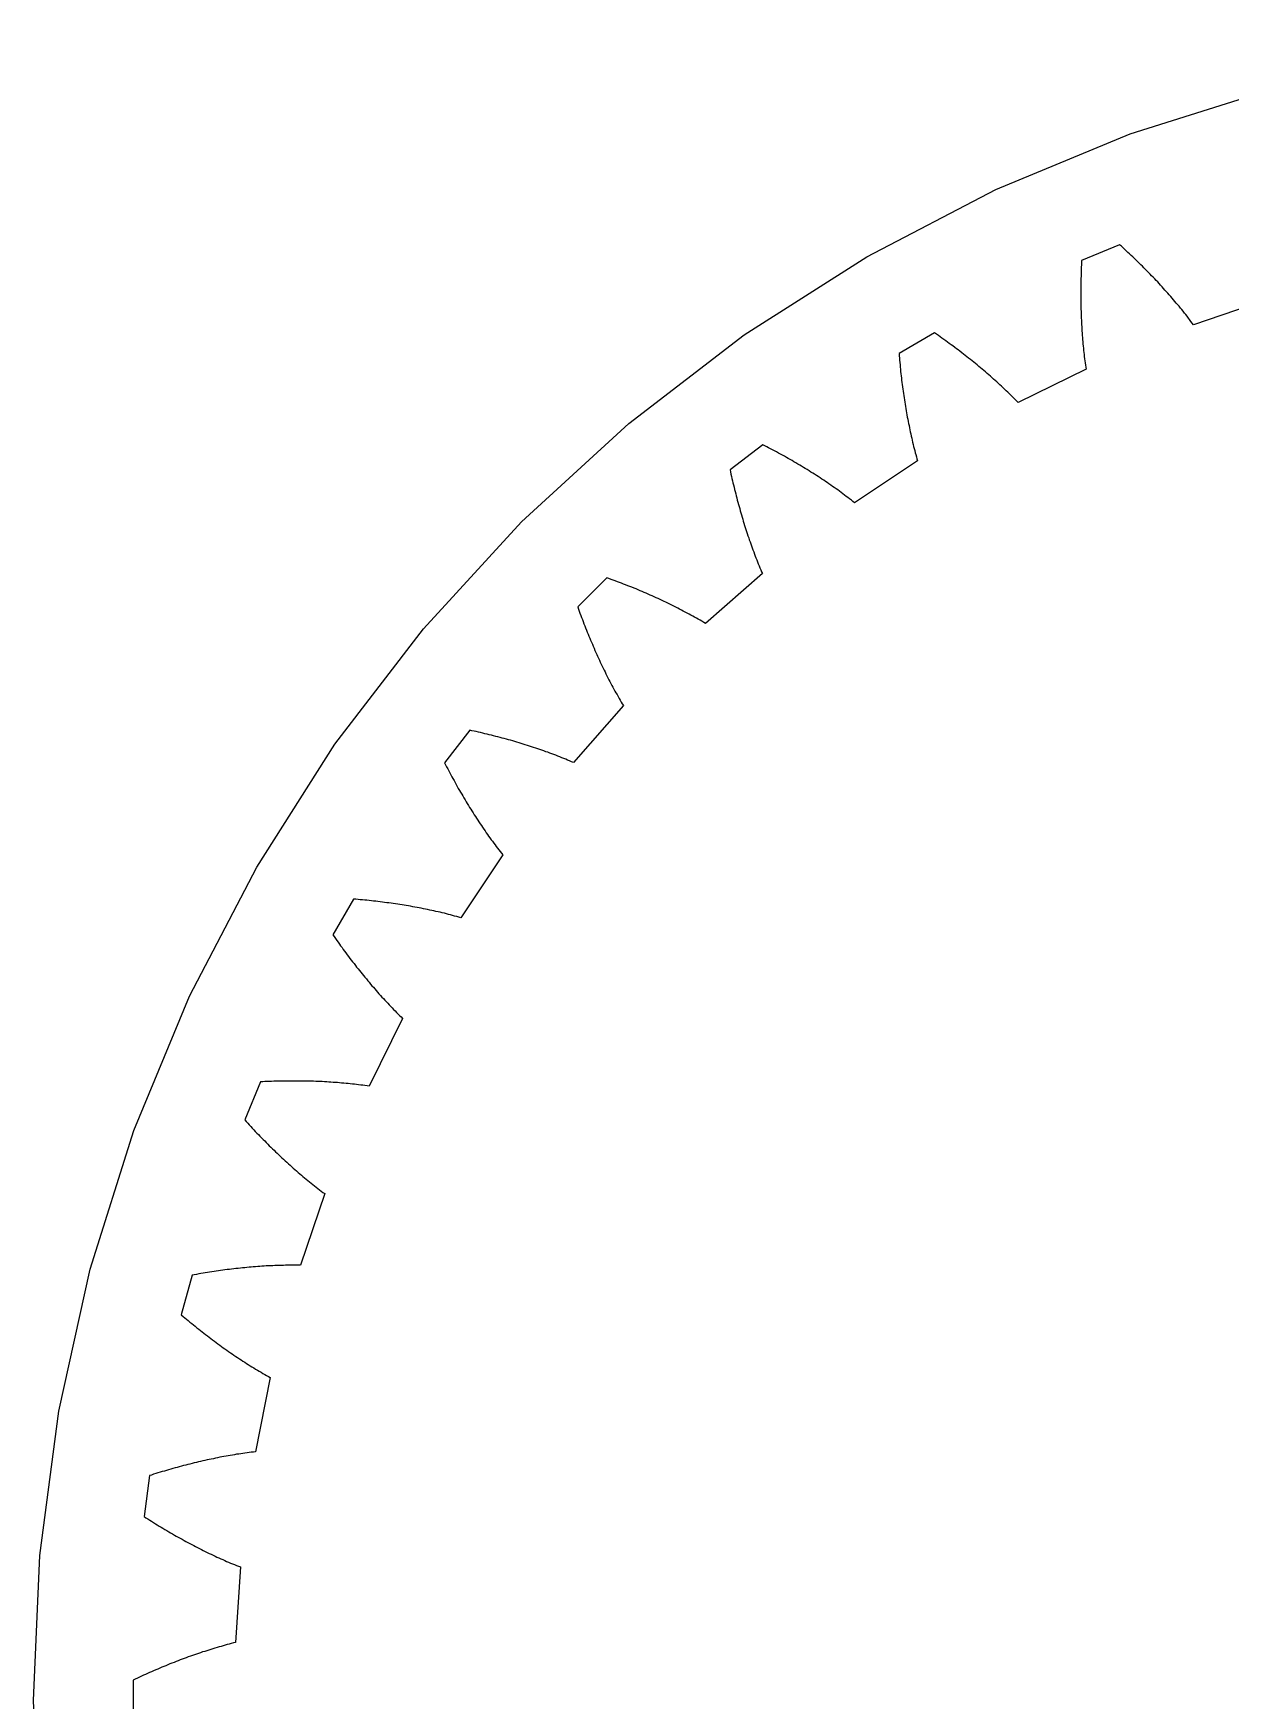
# Model space of a CAD drawing. Extents: x 4 to 271, y 3 to 271.
# Drawn here: x 4 to 100, y 137 to 270.6 of the extents above; entities that cross this region are included whole.
import ezdxf

# ---------------------------------------------------------------- set-up
doc = ezdxf.new("R2010")
doc.units = 0

msp = doc.modelspace()

# ---------------------------------------------------------------- linework, layer by layer
at = {"layer": '1'}
for points in [[(4.51, 125.36), (4, 137), (4.51, 148.64), (6.03, 160.2), (8.55, 171.58), (12.06, 182.69), (16.52, 193.46), (21.9, 203.8), (28.16, 213.63), (35.26, 222.88), (43.13, 231.47), (51.72, 239.34), (60.97, 246.44), (70.8, 252.7), (81.14, 258.08), (91.91, 262.54), (103.02, 266.05), (114.4, 268.57), (125.96, 270.09), (137.6, 270.6), (137.6, 270.6)], [(102.71, 249.2), (96.97, 247.25), (96.87, 247.39), (96.77, 247.52), (96.67, 247.66), (96.57, 247.79), (96.46, 247.93), (96.36, 248.06), (96.25, 248.19), (96.14, 248.33), (96.04, 248.46), (95.93, 248.59), (95.82, 248.73), (95.71, 248.86), (95.6, 248.99), (95.49, 249.12), (95.38, 249.25), (95.27, 249.38), (95.15, 249.51), (95.04, 249.64), (94.93, 249.77), (94.81, 249.9), (94.69, 250.03), (94.58, 250.16), (94.46, 250.29), (94.34, 250.42), (94.22, 250.55), (94.11, 250.68), (93.99, 250.8), (93.87, 250.93), (93.74, 251.06), (93.62, 251.18), (93.5, 251.31), (93.38, 251.44), (93.25, 251.56), (93.13, 251.69), (93.01, 251.81), (92.88, 251.94), (92.75, 252.06), (92.63, 252.19), (92.5, 252.31), (92.37, 252.44), (92.24, 252.56), (92.12, 252.68), (91.99, 252.81), (91.86, 252.93), (91.73, 253.05), (91.59, 253.17), (91.46, 253.3), (91.33, 253.42), (91.2, 253.54), (91.06, 253.66), (88.01, 252.4), (88.01, 252.22), (88, 252.04), (87.99, 251.86), (87.98, 251.68), (87.98, 251.5), (87.97, 251.32), (87.97, 251.14), (87.96, 250.96), (87.96, 250.78), (87.95, 250.61), (87.95, 250.43), (87.95, 250.25), (87.95, 250.07), (87.95, 249.9), (87.95, 249.72), (87.95, 249.54), (87.95, 249.37), (87.95, 249.19), (87.95, 249.01), (87.96, 248.84), (87.96, 248.66), (87.96, 248.49), (87.97, 248.31), (87.97, 248.14), (87.98, 247.96), (87.99, 247.79), (88, 247.61), (88, 247.44), (88.01, 247.27), (88.02, 247.09), (88.03, 246.92), (88.04, 246.75), (88.06, 246.57), (88.07, 246.4), (88.08, 246.23), (88.09, 246.06), (88.11, 245.89), (88.12, 245.72), (88.14, 245.54), (88.16, 245.37), (88.17, 245.2), (88.19, 245.03), (88.21, 244.86), (88.23, 244.7), (88.25, 244.53), (88.27, 244.36), (88.29, 244.19), (88.32, 244.02), (88.34, 243.85), (88.37, 243.69), (82.93, 241.01), (82.81, 241.13), (82.69, 241.25), (82.58, 241.37), (82.46, 241.49), (82.33, 241.61), (82.21, 241.73), (82.09, 241.85), (81.97, 241.96), (81.84, 242.08), (81.72, 242.2), (81.59, 242.32), (81.47, 242.43), (81.34, 242.55), (81.22, 242.67), (81.09, 242.78), (80.96, 242.9), (80.83, 243.01), (80.7, 243.12), (80.57, 243.24), (80.44, 243.35), (80.31, 243.47), (80.18, 243.58), (80.04, 243.69), (79.91, 243.8), (79.77, 243.91), (79.64, 244.03), (79.5, 244.14), (79.37, 244.25), (79.23, 244.36), (79.1, 244.47), (78.96, 244.58), (78.82, 244.69), (78.68, 244.79), (78.54, 244.9), (78.4, 245.01), (78.26, 245.12), (78.12, 245.23), (77.98, 245.33), (77.84, 245.44), (77.69, 245.55), (77.55, 245.65), (77.41, 245.76), (77.26, 245.86), (77.12, 245.97), (76.97, 246.07), (76.82, 246.18), (76.68, 246.28), (76.53, 246.38), (76.38, 246.49), (76.23, 246.59), (73.38, 244.94), (73.39, 244.76), (73.41, 244.58), (73.42, 244.4), (73.44, 244.22), (73.46, 244.04), (73.47, 243.86), (73.49, 243.69), (73.51, 243.51), (73.53, 243.33), (73.55, 243.15), (73.57, 242.98), (73.59, 242.8), (73.61, 242.62), (73.64, 242.45), (73.66, 242.27), (73.68, 242.1), (73.71, 241.92), (73.73, 241.75), (73.76, 241.57), (73.78, 241.4), (73.81, 241.23), (73.84, 241.05), (73.86, 240.88), (73.89, 240.71), (73.92, 240.54), (73.95, 240.36), (73.98, 240.19), (74.01, 240.02), (74.04, 239.85), (74.08, 239.68), (74.11, 239.51), (74.14, 239.34), (74.18, 239.17), (74.21, 239), (74.25, 238.83), (74.28, 238.66), (74.32, 238.5), (74.36, 238.33), (74.4, 238.16), (74.43, 237.99), (74.47, 237.83), (74.51, 237.66), (74.55, 237.5), (74.6, 237.33), (74.64, 237.17), (74.68, 237), (74.73, 236.84), (74.77, 236.67), (74.82, 236.51), (74.86, 236.35), (69.82, 232.98), (69.69, 233.09), (69.56, 233.19), (69.42, 233.29), (69.29, 233.4), (69.15, 233.5), (69.02, 233.6), (68.88, 233.7), (68.74, 233.81), (68.61, 233.91), (68.47, 234.01), (68.33, 234.11), (68.19, 234.2), (68.05, 234.3), (67.91, 234.4), (67.76, 234.5), (67.62, 234.6), (67.48, 234.69), (67.34, 234.79), (67.19, 234.89), (67.05, 234.98), (66.9, 235.08), (66.76, 235.17), (66.61, 235.27), (66.46, 235.36), (66.31, 235.45), (66.17, 235.54), (66.02, 235.64), (65.87, 235.73), (65.72, 235.82), (65.57, 235.91), (65.42, 236), (65.27, 236.09), (65.11, 236.18), (64.96, 236.27), (64.81, 236.36), (64.66, 236.45), (64.5, 236.54), (64.35, 236.62), (64.19, 236.71), (64.04, 236.8), (63.88, 236.88), (63.72, 236.97), (63.57, 237.06), (63.41, 237.14), (63.25, 237.22), (63.09, 237.31), (62.93, 237.39), (62.78, 237.48), (62.62, 237.56), (62.46, 237.64), (59.84, 235.63), (59.88, 235.46), (59.91, 235.28), (59.95, 235.1), (59.99, 234.93), (60.03, 234.75), (60.07, 234.58), (60.12, 234.41), (60.16, 234.23), (60.2, 234.06), (60.24, 233.89), (60.29, 233.71), (60.33, 233.54), (60.37, 233.37), (60.42, 233.2), (60.47, 233.03), (60.51, 232.86), (60.56, 232.69), (60.61, 232.52), (60.65, 232.35), (60.7, 232.18), (60.75, 232.01), (60.8, 231.84), (60.85, 231.67), (60.9, 231.5), (60.95, 231.34), (61, 231.17), (61.06, 231), (61.11, 230.84), (61.16, 230.67), (61.22, 230.51), (61.27, 230.34), (61.33, 230.18), (61.38, 230.02), (61.44, 229.85), (61.5, 229.69), (61.56, 229.53), (61.61, 229.37), (61.67, 229.21), (61.73, 229.05), (61.79, 228.88), (61.85, 228.72), (61.91, 228.57), (61.98, 228.41), (62.04, 228.25), (62.1, 228.09), (62.17, 227.93), (62.23, 227.78), (62.3, 227.62), (62.36, 227.46), (62.43, 227.31), (57.87, 223.31), (57.73, 223.4), (57.58, 223.49), (57.44, 223.57), (57.29, 223.66), (57.14, 223.74), (56.99, 223.82), (56.85, 223.91), (56.7, 223.99), (56.55, 224.07), (56.4, 224.15), (56.25, 224.23), (56.09, 224.31), (55.94, 224.39), (55.79, 224.47), (55.64, 224.55), (55.48, 224.63), (55.33, 224.71), (55.17, 224.78), (55.02, 224.86), (54.86, 224.93), (54.7, 225.01), (54.55, 225.08), (54.39, 225.16), (54.23, 225.23), (54.07, 225.31), (53.91, 225.38), (53.76, 225.45), (53.6, 225.52), (53.44, 225.59), (53.27, 225.66), (53.11, 225.73), (52.95, 225.8), (52.79, 225.87), (52.63, 225.94), (52.46, 226.01), (52.3, 226.08), (52.14, 226.14), (51.97, 226.21), (51.81, 226.28), (51.64, 226.34), (51.47, 226.41), (51.31, 226.47), (51.14, 226.54), (50.97, 226.6), (50.81, 226.66), (50.64, 226.73), (50.47, 226.79), (50.3, 226.85), (50.13, 226.91), (49.96, 226.97), (47.63, 224.64), (47.69, 224.47), (47.75, 224.3), (47.81, 224.13), (47.87, 223.96), (47.94, 223.79), (48, 223.63), (48.06, 223.46), (48.13, 223.29), (48.19, 223.13), (48.26, 222.96), (48.32, 222.79), (48.39, 222.63), (48.46, 222.46), (48.52, 222.3), (48.59, 222.14), (48.66, 221.97), (48.73, 221.81), (48.8, 221.65), (48.87, 221.49), (48.94, 221.33), (49.01, 221.16), (49.08, 221), (49.15, 220.84), (49.22, 220.69), (49.29, 220.53), (49.37, 220.37), (49.44, 220.21), (49.52, 220.05), (49.59, 219.9), (49.67, 219.74), (49.74, 219.58), (49.82, 219.43), (49.89, 219.27), (49.97, 219.12), (50.05, 218.96), (50.13, 218.81), (50.21, 218.66), (50.29, 218.51), (50.37, 218.35), (50.45, 218.2), (50.53, 218.05), (50.61, 217.9), (50.69, 217.75), (50.78, 217.61), (50.86, 217.46), (50.94, 217.31), (51.03, 217.16), (51.11, 217.02), (51.2, 216.87), (51.29, 216.73), (47.29, 212.17), (47.14, 212.24), (46.98, 212.3), (46.82, 212.37), (46.67, 212.43), (46.51, 212.5), (46.35, 212.56), (46.19, 212.62), (46.03, 212.69), (45.88, 212.75), (45.72, 212.81), (45.55, 212.87), (45.39, 212.93), (45.23, 212.99), (45.07, 213.04), (44.91, 213.1), (44.75, 213.16), (44.58, 213.22), (44.42, 213.27), (44.26, 213.33), (44.09, 213.38), (43.93, 213.44), (43.76, 213.49), (43.6, 213.54), (43.43, 213.6), (43.26, 213.65), (43.1, 213.7), (42.93, 213.75), (42.76, 213.8), (42.59, 213.85), (42.42, 213.9), (42.25, 213.95), (42.08, 213.99), (41.91, 214.04), (41.74, 214.09), (41.57, 214.13), (41.4, 214.18), (41.23, 214.23), (41.06, 214.27), (40.89, 214.31), (40.71, 214.36), (40.54, 214.4), (40.37, 214.44), (40.19, 214.48), (40.02, 214.53), (39.85, 214.57), (39.67, 214.61), (39.5, 214.65), (39.32, 214.69), (39.14, 214.72), (38.97, 214.76), (36.96, 212.14), (37.04, 211.98), (37.12, 211.82), (37.21, 211.67), (37.29, 211.51), (37.38, 211.35), (37.46, 211.19), (37.54, 211.03), (37.63, 210.88), (37.72, 210.72), (37.8, 210.56), (37.89, 210.41), (37.98, 210.25), (38.06, 210.1), (38.15, 209.94), (38.24, 209.79), (38.33, 209.64), (38.42, 209.49), (38.51, 209.33), (38.6, 209.18), (38.69, 209.03), (38.78, 208.88), (38.87, 208.73), (38.96, 208.58), (39.06, 208.43), (39.15, 208.29), (39.24, 208.14), (39.33, 207.99), (39.43, 207.84), (39.52, 207.7), (39.62, 207.55), (39.71, 207.41), (39.81, 207.26), (39.91, 207.12), (40, 206.98), (40.1, 206.84), (40.2, 206.69), (40.3, 206.55), (40.4, 206.41), (40.49, 206.27), (40.59, 206.13), (40.69, 205.99), (40.79, 205.86), (40.9, 205.72), (41, 205.58), (41.1, 205.45), (41.2, 205.31), (41.31, 205.18), (41.41, 205.04), (41.51, 204.91), (41.62, 204.78), (38.25, 199.74), (38.09, 199.78), (37.93, 199.83), (37.76, 199.87), (37.6, 199.92), (37.43, 199.96), (37.27, 200), (37.1, 200.05), (36.94, 200.09), (36.77, 200.13), (36.61, 200.17), (36.44, 200.2), (36.27, 200.24), (36.1, 200.28), (35.94, 200.32), (35.77, 200.35), (35.6, 200.39), (35.43, 200.42), (35.26, 200.46), (35.09, 200.49), (34.92, 200.52), (34.75, 200.56), (34.58, 200.59), (34.41, 200.62), (34.24, 200.65), (34.06, 200.68), (33.89, 200.71), (33.72, 200.74), (33.55, 200.76), (33.37, 200.79), (33.2, 200.82), (33.03, 200.84), (32.85, 200.87), (32.68, 200.89), (32.5, 200.92), (32.33, 200.94), (32.15, 200.96), (31.98, 200.99), (31.8, 201.01), (31.62, 201.03), (31.45, 201.05), (31.27, 201.07), (31.09, 201.09), (30.91, 201.11), (30.74, 201.13), (30.56, 201.14), (30.38, 201.16), (30.2, 201.18), (30.02, 201.19), (29.84, 201.21), (29.66, 201.22), (28.01, 198.37), (28.11, 198.22), (28.22, 198.07), (28.32, 197.92), (28.42, 197.78), (28.53, 197.63), (28.63, 197.48), (28.74, 197.34), (28.84, 197.19), (28.95, 197.05), (29.05, 196.91), (29.16, 196.76), (29.27, 196.62), (29.37, 196.48), (29.48, 196.34), (29.59, 196.2), (29.7, 196.06), (29.81, 195.92), (29.91, 195.78), (30.02, 195.64), (30.13, 195.5), (30.24, 195.37), (30.35, 195.23), (30.46, 195.1), (30.57, 194.96), (30.69, 194.83), (30.8, 194.69), (30.91, 194.56), (31.02, 194.42), (31.13, 194.29), (31.25, 194.16), (31.36, 194.03), (31.48, 193.9), (31.59, 193.77), (31.7, 193.64), (31.82, 193.51), (31.93, 193.38), (32.05, 193.26), (32.17, 193.13), (32.28, 193.01), (32.4, 192.88), (32.52, 192.76), (32.64, 192.63), (32.75, 192.51), (32.87, 192.39), (32.99, 192.27), (33.11, 192.14), (33.23, 192.02), (33.35, 191.91), (33.47, 191.79), (33.59, 191.67), (30.91, 186.23), (30.75, 186.26), (30.58, 186.28), (30.41, 186.31), (30.24, 186.33), (30.07, 186.35), (29.9, 186.37), (29.74, 186.39), (29.57, 186.41), (29.4, 186.43), (29.23, 186.44), (29.06, 186.46), (28.88, 186.48), (28.71, 186.49), (28.54, 186.51), (28.37, 186.52), (28.2, 186.53), (28.03, 186.54), (27.85, 186.56), (27.68, 186.57), (27.51, 186.58), (27.33, 186.59), (27.16, 186.6), (26.99, 186.6), (26.81, 186.61), (26.64, 186.62), (26.46, 186.63), (26.29, 186.63), (26.11, 186.64), (25.94, 186.64), (25.76, 186.64), (25.59, 186.65), (25.41, 186.65), (25.23, 186.65), (25.06, 186.65), (24.88, 186.65), (24.7, 186.65), (24.53, 186.65), (24.35, 186.65), (24.17, 186.65), (23.99, 186.65), (23.82, 186.64), (23.64, 186.64), (23.46, 186.63), (23.28, 186.63), (23.1, 186.62), (22.92, 186.62), (22.74, 186.61), (22.56, 186.6), (22.38, 186.59), (22.2, 186.59), (20.94, 183.54), (21.06, 183.4), (21.18, 183.27), (21.3, 183.14), (21.43, 183.01), (21.55, 182.87), (21.67, 182.74), (21.79, 182.61), (21.92, 182.48), (22.04, 182.36), (22.16, 182.23), (22.29, 182.1), (22.41, 181.97), (22.54, 181.85), (22.66, 181.72), (22.79, 181.59), (22.91, 181.47), (23.04, 181.35), (23.16, 181.22), (23.29, 181.1), (23.42, 180.98), (23.54, 180.86), (23.67, 180.73), (23.8, 180.61), (23.92, 180.49), (24.05, 180.38), (24.18, 180.26), (24.31, 180.14), (24.44, 180.02), (24.57, 179.91), (24.7, 179.79), (24.83, 179.67), (24.96, 179.56), (25.09, 179.45), (25.22, 179.33), (25.35, 179.22), (25.48, 179.11), (25.61, 179), (25.74, 178.89), (25.87, 178.78), (26.01, 178.67), (26.14, 178.56), (26.27, 178.46), (26.41, 178.35), (26.54, 178.24), (26.67, 178.14), (26.81, 178.03), (26.94, 177.93), (27.08, 177.83), (27.21, 177.73), (27.35, 177.63), (25.4, 171.89), (25.23, 171.89), (25.06, 171.89), (24.89, 171.89), (24.72, 171.89), (24.55, 171.89), (24.38, 171.89), (24.21, 171.89), (24.04, 171.88), (23.87, 171.88), (23.7, 171.87), (23.53, 171.87), (23.36, 171.86), (23.19, 171.85), (23.01, 171.85), (22.84, 171.84), (22.67, 171.83), (22.5, 171.82), (22.32, 171.81), (22.15, 171.8), (21.98, 171.78), (21.81, 171.77), (21.63, 171.76), (21.46, 171.74), (21.29, 171.73), (21.11, 171.71), (20.94, 171.69), (20.76, 171.68), (20.59, 171.66), (20.41, 171.64), (20.24, 171.62), (20.07, 171.6), (19.89, 171.58), (19.72, 171.56), (19.54, 171.54), (19.36, 171.52), (19.19, 171.49), (19.01, 171.47), (18.84, 171.44), (18.66, 171.42), (18.49, 171.39), (18.31, 171.37), (18.13, 171.34), (17.96, 171.31), (17.78, 171.28), (17.6, 171.25), (17.43, 171.22), (17.25, 171.19), (17.07, 171.16), (16.89, 171.13), (16.72, 171.1), (15.86, 167.91), (16, 167.79), (16.14, 167.68), (16.28, 167.56), (16.41, 167.45), (16.55, 167.33), (16.69, 167.22), (16.83, 167.11), (16.97, 167), (17.11, 166.88), (17.25, 166.77), (17.39, 166.66), (17.53, 166.55), (17.67, 166.44), (17.81, 166.33), (17.95, 166.23), (18.09, 166.12), (18.23, 166.01), (18.37, 165.91), (18.51, 165.8), (18.65, 165.7), (18.79, 165.59), (18.94, 165.49), (19.08, 165.39), (19.22, 165.28), (19.36, 165.18), (19.51, 165.08), (19.65, 164.98), (19.79, 164.88), (19.93, 164.78), (20.08, 164.69), (20.22, 164.59), (20.36, 164.49), (20.51, 164.4), (20.65, 164.3), (20.8, 164.21), (20.94, 164.11), (21.09, 164.02), (21.23, 163.93), (21.38, 163.84), (21.52, 163.75), (21.67, 163.66), (21.81, 163.57), (21.96, 163.48), (22.11, 163.39), (22.25, 163.31), (22.4, 163.22), (22.55, 163.14), (22.69, 163.05), (22.84, 162.97), (22.99, 162.89), (21.8, 156.94), (21.64, 156.92), (21.47, 156.9), (21.3, 156.88), (21.13, 156.86), (20.96, 156.84), (20.8, 156.81), (20.63, 156.79), (20.46, 156.76), (20.29, 156.74), (20.12, 156.71), (19.95, 156.68), (19.78, 156.65), (19.61, 156.62), (19.45, 156.59), (19.28, 156.56), (19.11, 156.53), (18.94, 156.5), (18.77, 156.46), (18.6, 156.43), (18.43, 156.39), (18.26, 156.36), (18.09, 156.32), (17.92, 156.29), (17.75, 156.25), (17.58, 156.21), (17.41, 156.17), (17.24, 156.13), (17.07, 156.09), (16.9, 156.05), (16.73, 156.01), (16.55, 155.96), (16.38, 155.92), (16.21, 155.88), (16.04, 155.83), (15.87, 155.79), (15.7, 155.74), (15.53, 155.69), (15.36, 155.65), (15.19, 155.6), (15.02, 155.55), (14.84, 155.5), (14.67, 155.45), (14.5, 155.4), (14.33, 155.35), (14.16, 155.3), (13.99, 155.25), (13.82, 155.19), (13.64, 155.14), (13.47, 155.08), (13.3, 155.03), (12.87, 151.76), (13.02, 151.66), (13.17, 151.56), (13.33, 151.47), (13.48, 151.37), (13.63, 151.27), (13.78, 151.18), (13.93, 151.09), (14.09, 150.99), (14.24, 150.9), (14.39, 150.81), (14.54, 150.72), (14.7, 150.63), (14.85, 150.54), (15, 150.45), (15.16, 150.36), (15.31, 150.27), (15.46, 150.18), (15.62, 150.1), (15.77, 150.01), (15.92, 149.93), (16.08, 149.84), (16.23, 149.76), (16.39, 149.67), (16.54, 149.59), (16.7, 149.51), (16.85, 149.43), (17, 149.35), (17.16, 149.27), (17.31, 149.19), (17.47, 149.11), (17.62, 149.03), (17.78, 148.96), (17.93, 148.88), (18.09, 148.8), (18.25, 148.73), (18.4, 148.66), (18.56, 148.58), (18.71, 148.51), (18.87, 148.44), (19.02, 148.37), (19.18, 148.3), (19.34, 148.23), (19.49, 148.16), (19.65, 148.09), (19.8, 148.03), (19.96, 147.96), (20.12, 147.9), (20.27, 147.83), (20.43, 147.77), (20.59, 147.71), (20.19, 141.66), (20.03, 141.62), (19.86, 141.58), (19.7, 141.53), (19.54, 141.49), (19.37, 141.44), (19.21, 141.4), (19.05, 141.35), (18.88, 141.3), (18.72, 141.26), (18.55, 141.21), (18.39, 141.16), (18.23, 141.11), (18.06, 141.05), (17.9, 141), (17.74, 140.95), (17.57, 140.9), (17.41, 140.84), (17.24, 140.79), (17.08, 140.73), (16.92, 140.67), (16.75, 140.62), (16.59, 140.56), (16.42, 140.5), (16.26, 140.44), (16.1, 140.38), (15.93, 140.32), (15.77, 140.26), (15.61, 140.19), (15.44, 140.13), (15.28, 140.07), (15.11, 140), (14.95, 139.94), (14.79, 139.87), (14.62, 139.8), (14.46, 139.74), (14.3, 139.67), (14.13, 139.6), (13.97, 139.53), (13.81, 139.46), (13.64, 139.39), (13.48, 139.32), (13.32, 139.25), (13.15, 139.18), (12.99, 139.1), (12.83, 139.03), (12.66, 138.95), (12.5, 138.88), (12.34, 138.8), (12.17, 138.73), (12.01, 138.65), (12.01, 135.35)]]:
    msp.add_lwpolyline(points, dxfattribs=at)

doc.saveas('drawing.dxf')
